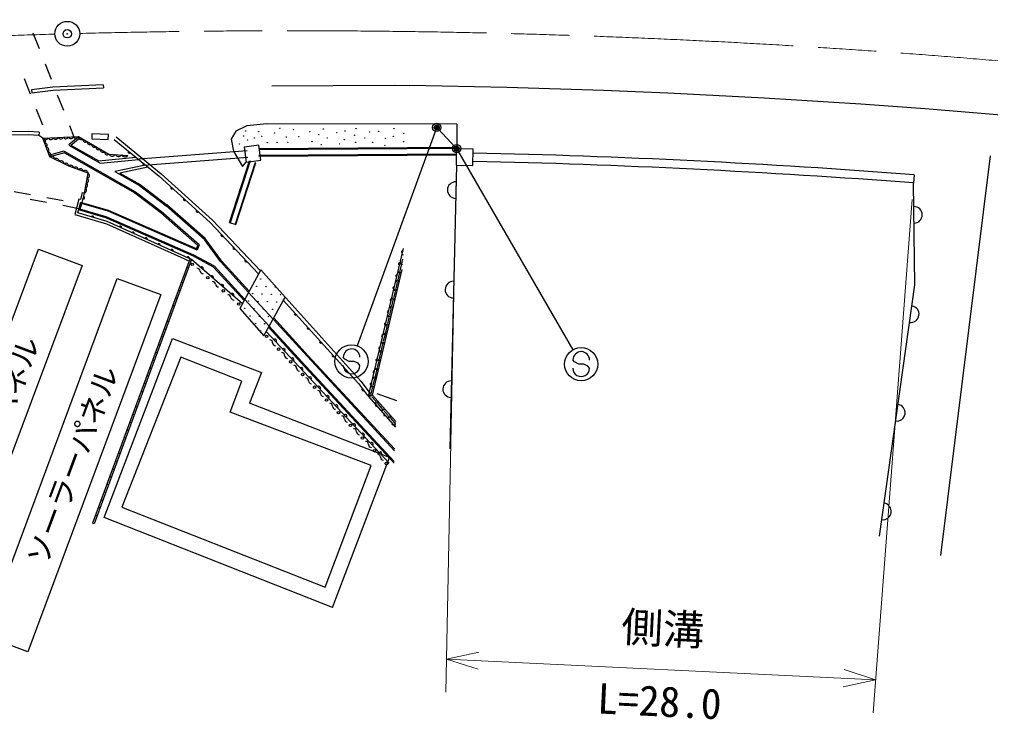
# Model space of a CAD drawing. Units: millimetres, scale not verified. Extents: x 40000 to 680000, y 20000 to 380000.
# Drawn here: x 366436 to 424930, y 260105 to 302288 of the extents above; entities that cross this region are included whole.
import ezdxf
from ezdxf.enums import TextEntityAlignment as Align

# ---------------------------------------------------------------- set-up
doc = ezdxf.new("R2010")
doc.units = ezdxf.units.MM
doc.header["$LTSCALE"] = 1000
doc.header["$PDMODE"] = 32
doc.header["$PDSIZE"] = 500
doc.linetypes.add('CHAIN', pattern=[18.5, 12, -1.5, 3.5, -1.5])
for name, color, linetype, lineweight in [('S-BGD', 7, 'Continuous', 25), ('S-BMK', 2, 'CHAIN', 13), ('S-BMK-SRVR', 3, 'Continuous', 25), ('S-STR-HTXT', 7, 'Continuous', 13), ('S-STR-STRC', 7, 'Continuous', 25)]:
    doc.layers.add(name, color=color, linetype=linetype, lineweight=lineweight)
doc.styles.add('@ＭＳ ゴシック', font='')
doc.styles.add('ＭＳ ゴシック', font='')
doc.styles.get('@ＭＳ ゴシック').set_extended_font_data('@MS Gothic')
doc.styles.get('ＭＳ ゴシック').set_extended_font_data('MS Gothic')

msp = doc.modelspace()

# ---------------------------------------------------------------- linework, layer by layer
at = {"layer": 'S-BGD'}
for p, q in [((367253, 301473), (367619, 300542)), ((367986, 299612), (368353, 298682)), ((366719, 298737), (367085, 297807)), ((371482, 298344), (368447, 298198)), ((371482, 298344), (371491, 298164)), ((368447, 298198), (367159, 298049)), ((367159, 298049), (367180, 297871)), ((367180, 297871), (368462, 298018)), ((368462, 298018), (371491, 298164)), ((368719, 297751), (369086, 296821)), ((389001, 298312), (381638, 298262)), ((389957, 298296), (389001, 298312)), ((367452, 296877), (367818, 295946)), ((381346, 295996), (380140, 295869)), ((392774, 295982), (381346, 295996)), ((392774, 295982), (392772, 294506)), ((366955, 295525), (364323, 295501)), ((367616, 295504), (366955, 295525)), ((367616, 295504), (367610, 295304)), ((369452, 295891), (369717, 295219)), ((379465, 295558), (379199, 295080)), ((380140, 295869), (379465, 295558)), ((366953, 295325), (364388, 295301)), ((367610, 295304), (366953, 295325)), ((367851, 295129), (367610, 295304)), ((367851, 295129), (370001, 295233)), ((368265, 294016), (367851, 295129)), ((369441, 294769), (370001, 295233)), ((369533, 294716), (370093, 295179)), ((370001, 295233), (371821, 294167)), ((370802, 295389), (370790, 295090)), ((370790, 295090), (371789, 295048)), ((371802, 295347), (370802, 295389)), ((371789, 295048), (371802, 295347)), ((372143, 295050), (374849, 292842)), ((372269, 295204), (374979, 292993)), ((379199, 295080), (379329, 294356)), ((369118, 294345), (368239, 294113)), ((369143, 294248), (368265, 294016)), ((369123, 294346), (373421, 291896)), ((369143, 294248), (373380, 291833)), ((369441, 294769), (369403, 294704)), ((369403, 294704), (371307, 293619)), ((369533, 294716), (371210, 293760)), ((380163, 294363), (373621, 293873)), ((379329, 294356), (379881, 293426)), ((380859, 294714), (379977, 294595)), ((379977, 294595), (380100, 293685)), ((392772, 294570), (380854, 294495)), ((392772, 294510), (380854, 294435)), ((380982, 293804), (380859, 294714)), ((392922, 294503), (393772, 294485)), ((393752, 293486), (393772, 294485)), ((369405, 293449), (368265, 294016)), ((371210, 293760), (373455, 293979)), ((371307, 293619), (373620, 293844)), ((371821, 294167), (372965, 294097)), ((380192, 293964), (373923, 293495)), ((379088, 290052), (380295, 293773)), ((380343, 293758), (379135, 290037)), ((380628, 293665), (379421, 289944)), ((379468, 289929), (380676, 293650)), ((379881, 293426), (380100, 293685)), ((380100, 293685), (380982, 293804)), ((392765, 294160), (380856, 294085)), ((392764, 294100), (380857, 294025)), ((421939, 269988), (424930, 294064)), ((370581, 293025), (369405, 293449)), ((371559, 293562), (371563, 293559)), ((373923, 293495), (372189, 293116)), ((372189, 293116), (373669, 292272)), ((374170, 293395), (372493, 293029)), ((392752, 293507), (392356, 276411)), ((392752, 293507), (393752, 293486)), ((370354, 291827), (370581, 293025)), ((372493, 293029), (373711, 292335)), ((374849, 292842), (377929, 290057)), ((374979, 292993), (378069, 290200)), ((420325, 292931), (420287, 292432)), ((366113, 291923), (367096, 291739)), ((373421, 291896), (374989, 290709)), ((373669, 292272), (375274, 291057)), ((373711, 292335), (375336, 291105)), ((420372, 286299), (420287, 292432)), ((368058, 291254), (367076, 291438)), ((368079, 291556), (369062, 291372)), ((370023, 291453), (369773, 290534)), ((370111, 291432), (370023, 291453)), ((370208, 291860), (370111, 291432)), ((370208, 291860), (370354, 291827)), ((370224, 291251), (370354, 291827)), ((373380, 291833), (374944, 290649)), ((370024, 290886), (369041, 291070)), ((369956, 290636), (370130, 291274)), ((370045, 291188), (370103, 291177)), ((371645, 290342), (370068, 290798)), ((370072, 290789), (370224, 291251)), ((371662, 290389), (370082, 290846)), ((370130, 291274), (370224, 291251)), ((371785, 290729), (370182, 291192)), ((371802, 290776), (370196, 291240)), ((377133, 288387), (371785, 290729)), ((377093, 288459), (371802, 290776)), ((377270, 288699), (374976, 290719)), ((377574, 289031), (375274, 291057)), ((377630, 289082), (375323, 291113)), ((369773, 290534), (371675, 289966)), ((371728, 290107), (369956, 290636)), ((376916, 288034), (371645, 290342)), ((376936, 288080), (371662, 290389)), ((377183, 288676), (374927, 290663)), ((378069, 290200), (380949, 287141)), ((371675, 289966), (376333, 287874)), ((376397, 288010), (371728, 290107)), ((377929, 290057), (380816, 286990)), ((379088, 290052), (379468, 289929)), ((378540, 287699), (377574, 289031)), ((378598, 287746), (377630, 289082)), ((359537, 266956), (367580, 288438)), ((367580, 288438), (370206, 287455)), ((377093, 288459), (377183, 288676)), ((377270, 288699), (377133, 288387)), ((389546, 288487), (387446, 279590)), ((376698, 287849), (370842, 271940)), ((376792, 287814), (370936, 271905)), ((376333, 287874), (376650, 287717)), ((376792, 287814), (376397, 288010)), ((376792, 287814), (376698, 287849)), ((379866, 285147), (376792, 287814)), ((378133, 287367), (376916, 288034)), ((378191, 287414), (376936, 288080)), ((389519, 287844), (389477, 287663)), ((370206, 287455), (362163, 265973)), ((376620, 287346), (376526, 287381)), ((379977, 285352), (378133, 287367)), ((380015, 285421), (378191, 287414)), ((380242, 285840), (378540, 287699)), ((380280, 285909), (378598, 287746)), ((387708, 279656), (389493, 287216)), ((389435, 287487), (389352, 287134)), ((364332, 265162), (372330, 286679)), ((372330, 286679), (374945, 285707)), ((376448, 286878), (376354, 286913)), ((380981, 287201), (379717, 284873)), ((380816, 286990), (380850, 286954)), ((382437, 285550), (380981, 287201)), ((389311, 286958), (389227, 286605)), ((376275, 286410), (376181, 286445)), ((389186, 286428), (389103, 286076)), ((418236, 271163), (420372, 286299)), ((374945, 285707), (366947, 264190)), ((375931, 285475), (375837, 285509)), ((376103, 285943), (376009, 285977)), ((380242, 285840), (381713, 284233)), ((381158, 283224), (382437, 285550)), ((382403, 285587), (382477, 285508)), ((382477, 285508), (387005, 280484)), ((389061, 285899), (388978, 285546)), ((375759, 285007), (375665, 285041)), ((379717, 284873), (381158, 283224)), ((380015, 285421), (381484, 283816)), ((382295, 285410), (382330, 285373)), ((382330, 285373), (386851, 280356)), ((388936, 285370), (388853, 285017)), ((375586, 284539), (375492, 284573)), ((383837, 282023), (381751, 284302)), ((388687, 284311), (388604, 283958)), ((388812, 284840), (388728, 284488)), ((375414, 284071), (375320, 284105)), ((383395, 281616), (381446, 283747)), ((383451, 281667), (381484, 283816)), ((383782, 281972), (381713, 284233)), ((388562, 283782), (388479, 283429)), ((375070, 283135), (374976, 283170)), ((375242, 283603), (375148, 283638)), ((388702, 275562), (381290, 283490)), ((388437, 283252), (388354, 282900)), ((371549, 272271), (375657, 283055)), ((374897, 282667), (374804, 282702)), ((375657, 283055), (381018, 281006)), ((388313, 282723), (388230, 282370)), ((374725, 282199), (374631, 282234)), ((389036, 276293), (383782, 281972)), ((389040, 276398), (383837, 282023)), ((388188, 282194), (388105, 281841)), ((374553, 281731), (374459, 281766)), ((389005, 275553), (383395, 281616)), ((389009, 275659), (383451, 281667)), ((388063, 281664), (387980, 281312)), ((374208, 280795), (374115, 280830)), ((374381, 281263), (374287, 281298)), ((381018, 281006), (380300, 279164)), ((387938, 281135), (387855, 280782)), ((374036, 280328), (373942, 280362)), ((386851, 280356), (387411, 279630)), ((387005, 280484), (387569, 279752)), ((387814, 280606), (387731, 280253)), ((373864, 279860), (373770, 279894)), ((387689, 280076), (387606, 279724)), ((389110, 278071), (387708, 279656)), ((389162, 279318), (387974, 279734)), ((373692, 279392), (373598, 279426)), ((388719, 275889), (380300, 279164)), ((387446, 279590), (389096, 277725)), ((387655, 279556), (387894, 279284)), ((388033, 279126), (388273, 278854)), ((373347, 278456), (373253, 278490)), ((373519, 278924), (373426, 278958)), ((388412, 278695), (388652, 278423)), ((373175, 277988), (373081, 278022)), ((388791, 278265), (389030, 277993)), ((373003, 277520), (372909, 277555)), ((372830, 277052), (372737, 277087)), ((372486, 276116), (372392, 276151)), ((372658, 276584), (372564, 276619)), ((372314, 275648), (372220, 275683)), ((385290, 266865), (388719, 275889)), ((372141, 275180), (372048, 275215)), ((371969, 274713), (371875, 274747)), ((371625, 273777), (371531, 273811)), ((371797, 274245), (371703, 274279)), ((371452, 273309), (371359, 273343)), ((371280, 272841), (371186, 272875)), ((371108, 272373), (371014, 272407)), ((385290, 266865), (371549, 272271)), ((370936, 271905), (370842, 271940)), ((366947, 264190), (364332, 265162))]:
    msp.add_line(p, q, dxfattribs=at)
msp.add_lwpolyline([(379832, 280490), (376159, 281942), (372602, 272905), (384854, 268081), (387620, 275411), (379124, 278633)], close=True, dxfattribs=at)
for centre, radius in [((380061, 295565), 10), ((380842, 295532), 10), ((381799, 295447), 10), ((382123, 295724), 10), ((382946, 295645), 10), ((383924, 295515), 10), ((384735, 295682), 10), ((385553, 295469), 10), ((386048, 295560), 10), ((386702, 295711), 10), ((387520, 295498), 10), ((388080, 295542), 10), ((389003, 295704), 10), ((389595, 295434), 10), ((379936, 295257), 10), ((380172, 295024), 10), ((380579, 295141), 10), ((381030, 295234), 10), ((381372, 294862), 10), ((381954, 294882), 10), ((382503, 295194), 10), ((382601, 294878), 10), ((383264, 295230), 10), ((384056, 294928), 10), ((384475, 295335), 10), ((384980, 295135), 10), ((386004, 295048), 10), ((386619, 295312), 10), ((386690, 294885), 10), ((387237, 295153), 10), ((387718, 294887), 10), ((388487, 295123), 10), ((388961, 295237), 10), ((389573, 294921), 10), ((379693, 294776), 10), ((384607, 294749), 10), ((385703, 294792), 10), ((388447, 294700), 10), ((376847, 287529), 75), ((377780, 286732), 75), ((380962, 286642), 12.5), ((389331, 287046), 54.4), ((380724, 286203), 12.5), ((381282, 286184), 12.5), ((381841, 286165), 12.5), ((389082, 285987), 54.4), ((389207, 286517), 54.4), ((378713, 285936), 75), ((380485, 285764), 12.5), ((381044, 285745), 12.5), ((381603, 285726), 12.5), ((382161, 285707), 12.5), ((388957, 285458), 54.4), ((379646, 285139), 75), ((380008, 284885), 12.5), ((380247, 285324), 12.5), ((380567, 284866), 12.5), ((380805, 285305), 12.5), ((381364, 285286), 12.5), ((381923, 285268), 12.5), ((388832, 284929), 54.4), ((380328, 284427), 12.5), ((380887, 284408), 12.5), ((381125, 284847), 12.5), ((381445, 284389), 12.5), ((381684, 284828), 12.5), ((388708, 284399), 54.4), ((380648, 283968), 12.5), ((381207, 283949), 12.5), ((388583, 283870), 54.4), ((380968, 283510), 12.5), ((381327, 283190), 75), ((388458, 283341), 54.4), ((388333, 282811), 54.4), ((382048, 282424), 75), ((388209, 282282), 54.4), ((382770, 281659), 75), ((388084, 281753), 54.4), ((383492, 280894), 75), ((387959, 281223), 54.4), ((384213, 280128), 75), ((387710, 280165), 54.4), ((387835, 280694), 54.4), ((387585, 279635), 54.4), ((384935, 279363), 75), ((387964, 279205), 54.4), ((385657, 278597), 75), ((388343, 278775), 54.4), ((386378, 277832), 75), ((388721, 278344), 54.4), ((387100, 277066), 75), ((387822, 276301), 75), ((388544, 275535), 75)]:
    msp.add_circle(centre, radius, dxfattribs=at)
for centre, radius, start, end in [((382879, -198394), 503250, 79.28962, 87.01665), ((382879, -198394), 496750, 74.86039, 89.18356), ((368001, 295205), 168, 206.66704, 338.85209), ((367846, 294969), 160, 312.4619, 88.32607), ((367950, 294691), 160, 312.4619, 88.32607), ((368309, 295219), 168, 206.66704, 338.85209), ((368616, 295234), 168, 206.66704, 338.85209), ((368923, 295249), 168, 206.66704, 338.85209), ((369230, 295264), 168, 206.66704, 338.85209), ((369537, 295279), 168, 206.66704, 338.85209), ((369844, 295293), 168, 206.66704, 338.85209), ((370163, 295211), 164, 172.50672, 306.79663), ((370423, 295059), 164, 172.50672, 306.79663), ((370683, 294907), 164, 172.50672, 306.79663), ((368053, 294412), 160, 312.4619, 88.32607), ((368157, 294134), 160, 312.4619, 88.32607), ((370943, 294755), 164, 172.50672, 306.79663), ((371203, 294602), 164, 172.50672, 306.79663), ((371463, 294450), 164, 172.50672, 306.79663), ((371723, 294298), 164, 172.50672, 306.79663), ((373045, 294314), 75, 140.7834, 320.7834), ((382879, -198394), 492750, 85.64164, 88.73392), ((368373, 293877), 177, 359.24942, 127.85389), ((368658, 293735), 177, 359.24942, 127.85389), ((368943, 293593), 177, 359.24942, 127.85389), ((372020, 294287), 232, 211.23128, 321.76717), ((372401, 294264), 232, 211.23128, 321.76717), ((372782, 294241), 232, 211.23128, 321.76717), ((382879, -198394), 492250, 85.64164, 88.7338), ((369228, 293451), 177, 359.24942, 127.85389), ((369527, 293328), 172, 4.9544, 135.39537), ((369821, 293222), 172, 4.9544, 135.39536), ((370115, 293116), 172, 4.9544, 135.39537), ((370409, 293010), 172, 4.9544, 135.39537), ((373947, 293578), 75, 140.7834, 320.7834), ((370431, 292588), 166, 282.70693, 55.81931), ((370488, 292888), 166, 282.70693, 55.81931), ((392717, 292007), 500, 88.67307, 268.67307), ((370317, 291989), 166, 282.70693, 55.81931), ((370374, 292289), 166, 282.70693, 55.81931), ((375619, 292145), 75, 137.88574, 317.88574), ((370289, 291539), 75, 257.27594, 77.27462), ((376389, 291449), 75, 137.88574, 317.88574), ((370043, 290955), 75, 254.78193, 74.78193), ((377159, 290753), 75, 137.88574, 317.88574), ((420314, 290513), 500, 270.79381, 90.79381), ((370842, 290372), 75, 343.36796, 163.36777), ((372506, 289758), 75, 335.8135, 155.8113), ((373284, 289408), 75, 335.8135, 155.8113), ((374063, 289058), 75, 335.8135, 155.8113), ((378650, 289291), 75, 133.27605, 313.27718), ((374841, 288709), 75, 335.81212, 155.81268), ((375619, 288359), 75, 335.81212, 155.81268), ((379372, 288524), 75, 133.27605, 313.27718), ((376595, 287912), 75, 333.64894, 153.64894), ((380094, 287757), 75, 133.27661, 313.27661), ((389499, 288288), 54.4, 76.71756, 256.71932), ((389581, 288105), 54.4, 155.51204, 199.69037), ((377133, 287112), 181, 5.90194, 93.10758), ((377407, 287281), 100, 319.05674, 139.05485), ((389328, 287563), 54.4, 76.71756, 256.71932), ((389456, 287575), 54.4, 14.32027, 340.88214), ((377493, 287149), 181, 185.90194, 273.10758), ((378022, 286748), 100, 319.05663, 139.05496), ((389157, 286838), 54.4, 76.71844, 256.71844), ((378066, 286315), 181, 5.90194, 93.10758), ((378426, 286353), 181, 185.90194, 273.10758), ((378636, 286214), 100, 319.05535, 139.05624), ((388986, 286114), 54.4, 76.71756, 256.71932), ((392578, 286009), 500, 88.67307, 268.67307), ((378999, 285519), 181, 5.90194, 93.10758), ((379251, 285681), 100, 319.0558, 139.0558), ((379359, 285556), 181, 185.90194, 273.10758), ((388815, 285389), 54.4, 76.7188, 256.71808), ((420123, 284531), 500, 261.96429, 81.96429), ((383083, 284537), 75, 132.02468, 312.02256), ((388644, 284664), 54.4, 76.71844, 256.71844), ((383837, 283701), 75, 132.02468, 312.02256), ((388473, 283939), 54.4, 76.71756, 256.71932), ((388302, 283214), 54.4, 76.71844, 256.71844), ((381506, 282808), 181, 359.71231, 86.91795), ((381869, 282806), 181, 179.71231, 266.91795), ((381819, 282923), 100, 313.07286, 133.07385), ((384590, 282864), 75, 132.02362, 312.02362), ((388131, 282489), 54.4, 76.71756, 256.71932), ((382228, 282043), 181, 359.71231, 86.91795), ((382349, 282357), 100, 313.07414, 133.07257), ((382590, 282041), 181, 179.71231, 266.91795), ((385344, 282028), 75, 132.02468, 312.02256), ((382878, 281791), 100, 313.07414, 133.07257), ((382950, 281277), 181, 359.71231, 86.91795), ((387960, 281765), 54.4, 76.71756, 256.71932), ((383312, 281275), 181, 179.71231, 266.91795), ((383408, 281225), 100, 313.07414, 133.07257), ((386097, 281192), 75, 132.02362, 312.02362), ((387789, 281040), 54.4, 76.71844, 256.71844), ((383671, 280512), 181, 359.71231, 86.91795), ((384034, 280510), 181, 179.71231, 266.91795), ((383937, 280658), 100, 313.07371, 133.073), ((384466, 280092), 100, 313.07286, 133.07385), ((387617, 280315), 54.4, 76.71756, 256.71932), ((392439, 280010), 500, 88.67307, 268.67307), ((384393, 279746), 181, 359.71231, 86.91795), ((384755, 279745), 181, 179.71231, 266.91795), ((384996, 279526), 100, 313.07414, 133.07257), ((387131, 279993), 75, 127.65552, 307.65719), ((385115, 278981), 181, 359.71231, 86.91795), ((385525, 278959), 100, 313.07414, 133.07257), ((387941, 279031), 54.4, 131.47955, 311.48191), ((419284, 278590), 500, 261.96429, 81.96429), ((385477, 278979), 181, 179.71231, 266.91795), ((386055, 278393), 100, 313.07336, 133.07336), ((388435, 278471), 54.4, 131.48073, 311.48073), ((385836, 278215), 181, 359.71231, 86.91795), ((386199, 278214), 181, 179.71231, 266.91795), ((386584, 277827), 100, 313.07286, 133.07385), ((388930, 277912), 54.4, 131.48073, 311.48073), ((389100, 277914), 54.4, 83.8913, 271.31111), ((386558, 277450), 181, 359.71231, 86.91795), ((386921, 277448), 181, 179.71231, 266.91795), ((387114, 277260), 100, 313.07286, 133.07385), ((387280, 276685), 181, 359.71231, 86.91795), ((387642, 276683), 181, 179.71231, 266.91795), ((387643, 276694), 100, 313.07336, 133.07336), ((388001, 275919), 181, 359.71231, 86.91795), ((388173, 276128), 100, 313.07414, 133.07257), ((388364, 275917), 181, 179.71231, 266.91795), ((418445, 272648), 500, 261.96429, 81.96429)]:
    msp.add_arc(centre, radius, start, end, dxfattribs=at)
at = {"layer": 'S-BMK'}
for start, end in [(91.64046, 92.98695), (80.18127, 91.46857)]:
    msp.add_arc((382879, -198394), 500000, start, end, dxfattribs=at)
at = {"layer": 'S-BMK-SRVR'}
msp.add_circle((369315, 301422), 750, dxfattribs=at)
msp.add_point((369315, 301422), dxfattribs=at)
at = {"layer": 'S-STR-HTXT'}
for p, q in [((392737, 292757), (392115, 261751)), ((420211, 291435), (417855, 260513)), ((394109, 264175), (392155, 263751)), ((392155, 263751), (418007, 262507)), ((392155, 263751), (394059, 263141)), ((418007, 262507), (416102, 263117)), ((416052, 262083), (418007, 262507))]:
    msp.add_line(p, q, dxfattribs=at)
at = {"layer": 'S-STR-STRC'}
for p, q in [((391519, 295638), (386782, 282624)), ((392669, 294615), (391673, 295670)), ((392752, 293507), (392769, 294356)), ((392847, 294376), (399772, 282382)), ((386045, 281824), (385945, 281942)), ((386290, 281685), (386045, 281824)), ((386590, 281683), (386290, 281685)), ((386835, 281571), (386590, 281683)), ((386941, 281435), (386835, 281571)), ((399877, 281657), (399777, 281775)), ((400122, 281517), (399877, 281657)), ((400422, 281515), (400122, 281517)), ((400667, 281403), (400422, 281515)), ((400773, 281267), (400667, 281403))]:
    msp.add_line(p, q, dxfattribs=at)
for centre, radius in [((391570, 295779), 150), ((391570, 295779), 120), ((391570, 295779), 90), ((391570, 295779), 60), ((391570, 295779), 30), ((392772, 294506), 150), ((392772, 294506), 120), ((392772, 294506), 90), ((392772, 294506), 60), ((392772, 294506), 30), ((386440, 281684), 1000), ((400272, 281516), 1000)]:
    msp.add_circle(centre, radius, dxfattribs=at)
for centre, start, end in [((386445, 281938), 359.55488, 179.55488), ((400277, 281771), 359.55488, 179.55488), ((386441, 281439), 179.55488, 359.55488), ((400273, 281271), 179.55488, 359.55488)]:
    msp.add_arc(centre, 500, start, end, dxfattribs=at)
for p in [(391570, 295779), (392772, 294506)]:
    msp.add_point(p, dxfattribs=at)

# ---------------------------------------------------------------- texts
at = {"layer": 'S-BGD', "style": 'ＭＳ ゴシック'}
for rotation, p in [(69.473, (364872, 277205)), (69.61, (369638, 275434))]:
    msp.add_text('ソーラーパネル', height=1320, rotation=rotation, dxfattribs=at).set_placement(p, align=Align.MIDDLE_CENTER)
at = {"layer": 'S-STR-HTXT', "style": 'ＭＳ ゴシック'}
msp.add_text('側溝', height=1833, rotation=357.246, dxfattribs=at).set_placement((405129, 264128), align=Align.BOTTOM_CENTER)
at = {"layer": 'S-STR-HTXT', "style": '@ＭＳ ゴシック'}
msp.add_text('L=28.0', height=1833, rotation=357.246, dxfattribs=at).set_placement((405033, 262130), align=Align.TOP_CENTER)

doc.saveas('drawing.dxf')
